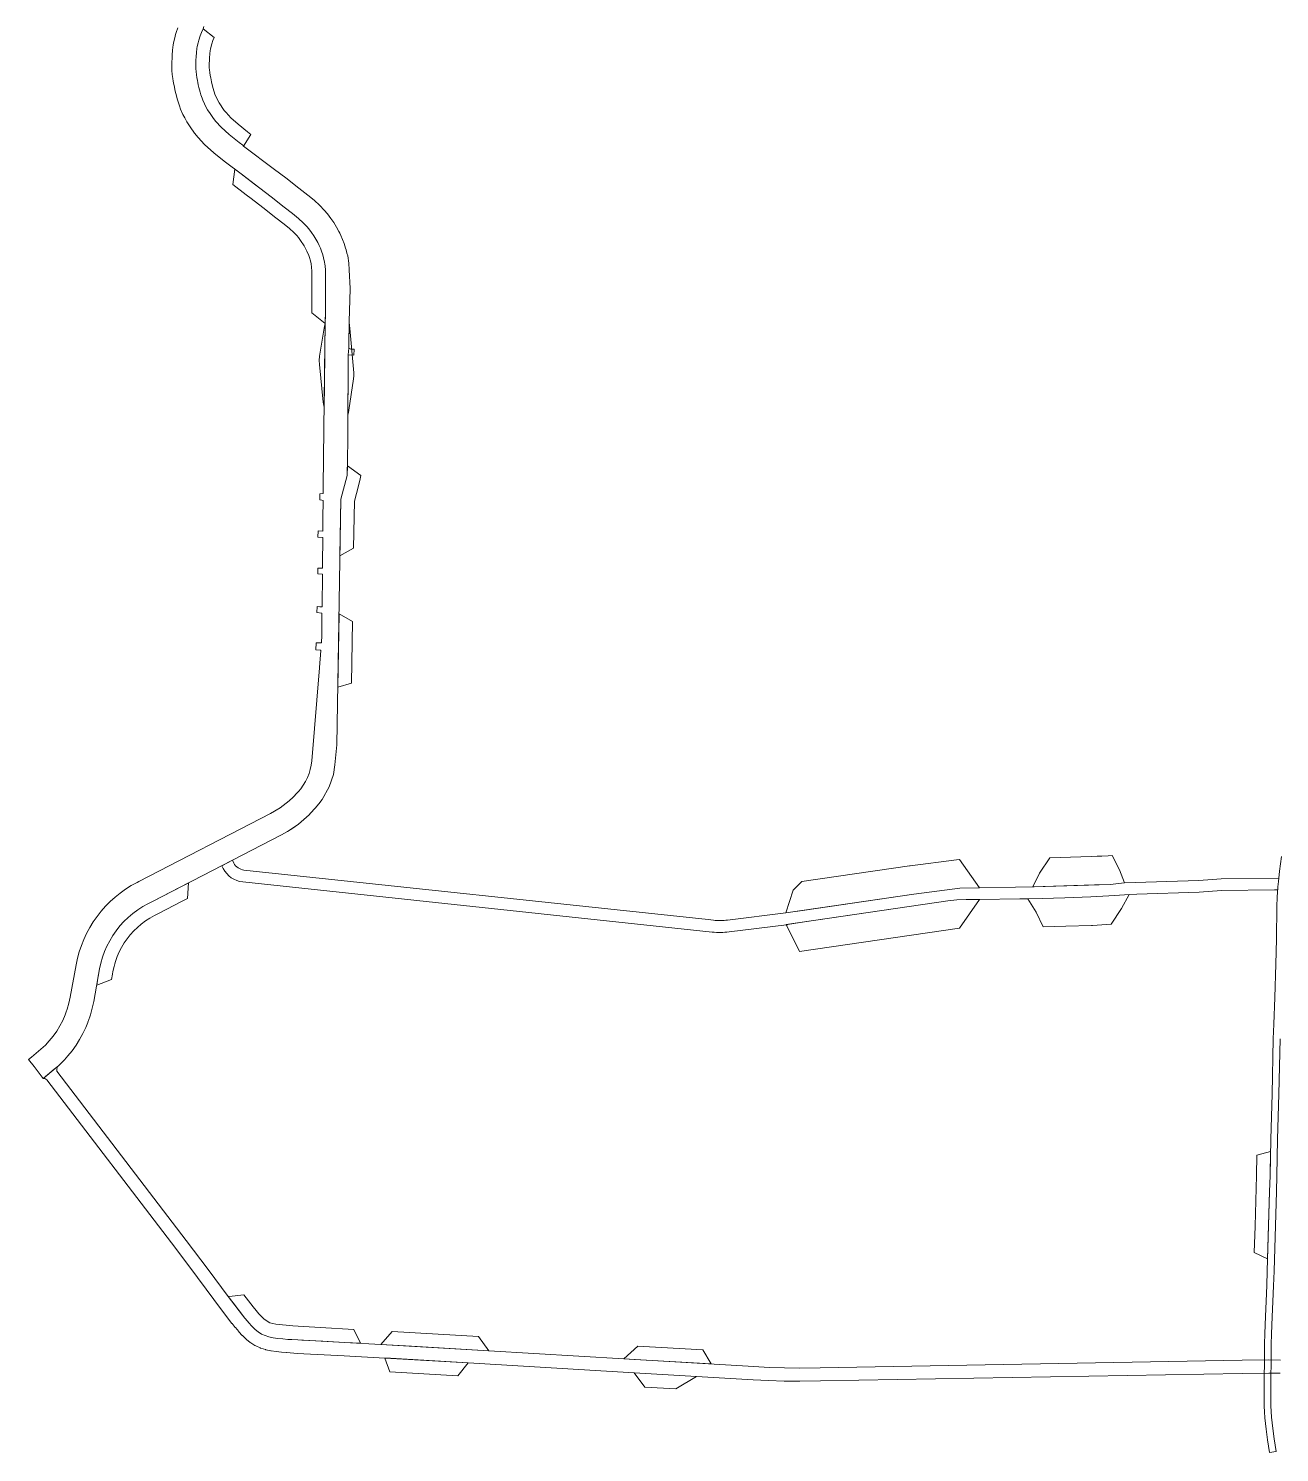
# Model space of a CAD drawing. Header units: inches. Extents: x 704148 to 723432, y 7075344 to 7101810.
# Drawn here: x 711242 to 713651, y 7082185 to 7084927 of the extents above; entities that cross this region are included whole.
import ezdxf

# ---------------------------------------------------------------- set-up
doc = ezdxf.new("R2010")
doc.units = ezdxf.units.IN
doc.header["$MEASUREMENT"] = 0
doc.layers.add('gisdb.gisadmin', color=7, linetype='Continuous', lineweight=9, true_color=0xccf5fc)

msp = doc.modelspace()

# ---------------------------------------------------------------- linework, layer by layer
at = {"layer": 'gisdb.gisadmin'}
for points in [[(711580.055, 7084930.2868), (711578.3229, 7084926.1385), (711575.2792, 7084919.0753), (711572.5986, 7084912.1682), (711570.1313, 7084904.2634), (711568.7253, 7084899.0181), (711567.1753, 7084892.0973), (711566.3767, 7084888.0733), (711565.4893, 7084880.2235), (711564.8568, 7084872.1125), (711564.4724, 7084865.6538), (711564.2069, 7084860.8376), (711564.0382, 7084856.2159), (711564.0989, 7084853.1205), (711564.3039, 7084848.9531), (711564.7414, 7084843.6061), (711565.71, 7084837.5429), (711566.4625, 7084832.3151), (711567.3741, 7084826.7727), (711568.1523, 7084822.7336), (711569.0327, 7084818.1907), (711570.3518, 7084812.9143), (711571.4381, 7084808.6438), (711572.7098, 7084804.0657), (711574.2042, 7084799.0722), (711576.4348, 7084792.2292), (711577.7379, 7084788.3885), (711580.7881, 7084781.6168), (711583.8601, 7084775.9363), (711586.9248, 7084770.042), (711591.7642, 7084762.6796), (711598.3991, 7084753.0428), (711603.104, 7084747.3725), (711613.4007, 7084736.3641), (711628.7473, 7084722.5198), (711647.513, 7084707.4091), (711654.5996, 7084702.0117), (711656.2417, 7084699.8084), (711715.683, 7084655.4437), (711737.3869, 7084638.9008), (711762.9156, 7084619.2015), (711779.6936, 7084606.034), (711791.99, 7084595.8134), (711803.2862, 7084585.5769), (711811.7121, 7084576.8027), (711817.9591, 7084569.6566), (711824.3693, 7084561.0012), (711829.9142, 7084553.1698), (711835.4174, 7084544.3623), (711839.8976, 7084535.9478), (711841.6868, 7084532.3235), (711843.8566, 7084527.9282), (711846.9534, 7084520.6252), (711849.8829, 7084512.9761), (711852.7198, 7084503.8551), (711853.6168, 7084500.6142), (711855.3813, 7084494.2383), (711856.759, 7084489.2459), (711858.9322, 7084474.7895), (711859.8917, 7084461.9404), (711861.2466, 7084425.9681), (711860.7501, 7084403.8082), (711859.8413, 7084363.2404), (711858.8183, 7084317.5771), (711858.7528, 7084310.9997), (711862.56, 7084309.58), (711869.2738, 7084309.3357), (711868.564, 7084297.8954), (711857.5142, 7084298.2554), (711857.7038, 7084265.7843), (711857.2584, 7084176.7504), (711856.7464, 7084133.0775), (711855.9445, 7084066.3123), (711843.7529, 7084020.595), (711835.8, 7083547.71), (711832.0527, 7083509.3718), (711829.2196, 7083490.8425), (711821.2337, 7083466.8831), (711807.6385, 7083442.5143), (711801.1648, 7083434.355), (711794.3595, 7083425.7779), (711785.1638, 7083416.4135), (711782.7627, 7083413.112), (711761.7265, 7083394.819), (711750.9454, 7083387.1562), (711741.0783, 7083380.8934), (711729.4166, 7083374.4349), (711482.0222, 7083246.9334), (711472.1728, 7083241.8572), (711462.0709, 7083236.2258), (711452.3583, 7083229.9467), (711443.0766, 7083223.0467), (711434.2652, 7083215.5552), (711425.9619, 7083207.5043), (711418.2021, 7083198.9284), (711411.019, 7083189.864), (711404.4431, 7083180.3498), (711398.5027, 7083170.4265), (711393.2229, 7083160.1364), (711388.6265, 7083149.5235), (711384.733, 7083138.633), (711381.559, 7083127.5115), (711379.1181, 7083116.2065), (711367.712, 7083053.5154), (711365.0047, 7083040.7636), (711361.5569, 7083028.1918), (711360.0756, 7083023.8112), (711356.6868, 7083013.7837), (711356.2914, 7083013.1528), (711352.4893, 7083003.7593), (711346.9006, 7082991.982), (711340.6333, 7082980.5515), (711333.7088, 7082969.5066), (711326.1507, 7082958.8853), (711317.9849, 7082948.7238), (711311.2569, 7082941.2869), (711299.9438, 7082929.9172), (711291.8631, 7082923.1965), (711270.6948, 7082905.5908), (711252.8273, 7082928.1815), (711242.083, 7082941.766), (711247.6864, 7082946.537), (711274.6456, 7082969.4914), (711282.1772, 7082977.6331), (711289.5923, 7082986.8056), (711296.3801, 7082996.4516), (711302.5104, 7083006.5282), (711307.9559, 7083016.9907), (711312.6926, 7083027.7927), (711314.7548, 7083033.4976), (711316.6993, 7083038.8862), (711319.9582, 7083050.2219), (711322.455, 7083061.7495), (711333.8611, 7083124.4406), (711336.5011, 7083136.9147), (711339.8497, 7083149.2175), (711343.8961, 7083161.3088), (711348.6268, 7083173.149), (711353.9607, 7083184.5586), (711354.0409, 7083184.6396), (711354.0266, 7083184.6996), (711360.0776, 7083195.9226), (711366.7603, 7083206.7815), (711374.0526, 7083217.2407), (711381.9307, 7083227.266), (711390.369, 7083236.8246), (711399.3398, 7083245.8854), (711408.8137, 7083254.4186), (711418.7599, 7083262.3965), (711429.1458, 7083269.7928), (711439.9374, 7083276.5834), (711451.0995, 7083282.7462), (711454.6039, 7083284.5523), (711708.3433, 7083415.324), (711726.9607, 7083426.4112), (711744.0838, 7083439.6901), (711752.0039, 7083447.0906), (711759.4561, 7083454.9619), (711762.0919, 7083458.1116), (711766.4125, 7083463.2747), (711771.2761, 7083470.0218), (711775.5621, 7083477.1497), (711779.2411, 7083484.6092), (711782.2874, 7083492.3486), (711784.68, 7083500.3143), (711786.4023, 7083508.4513), (711787.4426, 7083516.7034), (711802.5183, 7083696.1919), (711802.49, 7083696.24), (711804.96, 7083729.12), (711804.71, 7083729.59), (711804.12, 7083729.87), (711795.5954, 7083730.5284), (711796.0306, 7083743.9803), (711804.81, 7083743.81), (711805.49, 7083743.91), (711806.24, 7083744.58), (711806.6215, 7083745.2191), (711806.7716, 7083757.7652), (711807.2084, 7083800.8092), (711797.0649, 7083802.1597), (711797.6631, 7083813.6791), (711803.32, 7083813.28), (711807.3352, 7083813.3007), (711807.9746, 7083876.3066), (711798.9376, 7083876.7198), (711798.9643, 7083887.7899), (711808.0896, 7083887.647), (711808.2514, 7083903.5862), (711808.6091, 7083937.8442), (711808.6994, 7083946.4869), (711799.004, 7083947.2609), (711799.8969, 7083959.9013), (711808.8329, 7083959.2794), (711809.0893, 7083983.8282), (711809.447, 7084018.0899), (711807.1465, 7084018.8003), (711802.9485, 7084019.1777), (711803.0428, 7084031.1114), (711809.5855, 7084031.3459), (711809.7207, 7084044.2983), (711810.3524, 7084100.0792), (711812.8217, 7084318.1429), (711813.7813, 7084383.6366), (711813.8287, 7084461.0682), (711813.1878, 7084469.6505), (711811.681, 7084479.6741), (711811.0387, 7084482.0017), (711809.283, 7084488.3458), (711808.5802, 7084490.8849), (711806.3971, 7084497.9039), (711804.2866, 7084503.4148), (711802.0234, 7084508.7518), (711798.9624, 7084514.9522), (711795.5626, 7084521.3377), (711791.6058, 7084527.6702), (711787.1107, 7084534.0188), (711782.1009, 7084540.7834), (711777.7879, 7084545.7173), (711771.2138, 7084552.5631), (711761.83, 7084561.0666), (711750.7864, 7084570.246), (711734.6644, 7084582.8985), (711709.3931, 7084602.3992), (711687.697, 7084618.9363), (711687.8037, 7084619.1789), (711677.0296, 7084627.1606), (711651.337, 7084646.7045), (711621.6697, 7084669.272), (711619.147, 7084671.1909), (711598.8927, 7084687.5002), (711581.1393, 7084703.5159), (711568.576, 7084716.9475), (711561.6809, 7084725.2572), (711553.5958, 7084737.0004), (711547.1952, 7084746.738), (711543.2199, 7084754.3837), (711539.5319, 7084761.2032), (711534.9565, 7084771.3111), (711532.7852, 7084777.7108), (711530.2958, 7084785.3478), (711528.5102, 7084791.3143), (711526.9819, 7084796.8162), (711525.7482, 7084801.6657), (711524.1073, 7084808.2293), (711522.9877, 7084814.0064), (711522.0859, 7084818.6873), (711520.9975, 7084825.3049), (711520.23, 7084830.6371), (711519.0386, 7084838.0939), (711518.3961, 7084845.9469), (711518.1211, 7084851.5395), (711518.0218, 7084856.6041), (711518.2531, 7084862.9424), (711518.5476, 7084868.2862), (711518.9632, 7084875.2675), (711519.6907, 7084884.5965), (711520.8833, 7084895.1467), (711522.1647, 7084901.6027), (711523.8157, 7084908.5134), (711523.7948, 7084908.8813), (711525.415, 7084915.0831), (711526.2527, 7084918.8213), (711529.3814, 7084927.9518)], [(713652.034, 7082981.6108), (713649.7775, 7082875.0007), (713649.7762, 7082874.9496), (713647.2614, 7082788.359), (713645.7098, 7082717.7774), (713645.709, 7082717.7465), (713644.9079, 7082687.7904), (713644.9075, 7082687.7731), (713640.3971, 7082534.3491), (713640.3956, 7082534.3028), (713639.3754, 7082506.3773), (713639.3737, 7082506.3331), (713636.1268, 7082431.4439), (713635.5273, 7082412.7849), (713635.1796, 7082394.8945), (713634.2178, 7082294.6868), (713634.4525, 7082275.374), (713635.0076, 7082264.1932), (713635.8064, 7082253.5615), (713638.0489, 7082231.7681), (713640.6653, 7082211.7935), (713644.5003, 7082187.4155), (713631.6582, 7082185.3953), (713627.8102, 7082209.856), (713627.7863, 7082210.022), (713625.1473, 7082230.169), (713625.1264, 7082230.3479), (713622.8655, 7082252.3199), (713622.8496, 7082252.4982), (713622.0379, 7082263.3014), (713622.0277, 7082263.4662), (713621.4625, 7082274.851), (713621.4549, 7082275.0943), (713621.2179, 7082294.5995), (713621.2177, 7082294.7409), (713622.1806, 7082395.0512), (713622.1815, 7082395.1152), (713622.5306, 7082413.0788), (713622.5327, 7082413.1612), (713623.1347, 7082431.8977), (713623.1375, 7082431.9705), (713626.3849, 7082506.874), (713627.4034, 7082534.7543), (713631.9128, 7082688.1465), (713632.7132, 7082718.0785), (713634.265, 7082788.6677), (713634.2662, 7082788.7135), (713636.7809, 7082875.3014), (713639.0376, 7082981.9192), (713639.0394, 7082981.9857), (713639.9182, 7083009.9583), (713639.92, 7083010.0091), (713641.9409, 7083061.492), (713643.5929, 7083125.5786), (713643.5937, 7083125.6071), (713645.0465, 7083173.7704), (713645.9658, 7083236.5303), (713645.9689, 7083236.6569), (713646.5733, 7083254.3555), (713646.5835, 7083254.5609), (713647.8947, 7083274.4651), (713647.9053, 7083274.6038), (713648.7739, 7083284.5423), (713648.7851, 7083284.6589), (713650.8807, 7083304.5064), (713650.9011, 7083304.6779), (713654.6551, 7083333.0022)], [(713652.5053, 7082337.9674), (713630.1609, 7082338.065), (713579.2839, 7082337.6401), (712767.231, 7082323.0924), (712727.4942, 7082322.5792), (712697.7269, 7082322.7319), (712697.324, 7082322.7403), (712667.291, 7082323.8277), (712637.2296, 7082325.4251), (712408.3909, 7082338.9631), (712088.8036, 7082357.8691), (711939.3296, 7082366.7117), (711928.5444, 7082367.3167), (711849.9115, 7082371.728), (711759.3167, 7082376.0668), (711739.4366, 7082377.6292), (711739.1453, 7082377.6519), (711729.3282, 7082378.5269), (711728.9918, 7082378.5613), (711719.3044, 7082379.6794), (711718.8028, 7082379.7473), (711709.1721, 7082381.2422), (711708.5699, 7082381.3559), (711699.3421, 7082383.3356), (711698.2874, 7082383.6086), (711689.4387, 7082386.299), (711688.774, 7082386.5208), (711687.9758, 7082386.8416), (711679.6895, 7082390.494), (711678.434, 7082391.1308), (711677.9755, 7082391.4083), (711670.2841, 7082396.2822), (711669.0182, 7082397.1954), (711661.7845, 7082403.1055), (711661.0362, 7082403.775), (711654.2478, 7082410.3419), (711653.726, 7082410.8765), (711647.2082, 7082417.9505), (711646.8726, 7082418.3292), (711640.5129, 7082425.7951), (711640.3284, 7082426.0182), (711634.1296, 7082433.6903), (711633.9171, 7082433.9605), (711615.5522, 7082457.5824), (711567.7237, 7082522.1225), (711525.567, 7082578.0007), (711277.2935, 7082902.9819), (711273.4826, 7082905.2499), (711270.6948, 7082905.5908), (711273.3187, 7082907.7731), (711293.3256, 7082924.4128), (711297.9117, 7082928.2271), (711296.619, 7082923.575), (711296.9339, 7082919.2779), (711545.566, 7082593.8271), (711588.1222, 7082537.4245), (711626.5127, 7082485.9552), (711636.2974, 7082473.2551), (711654.521, 7082449.0539), (711658.7077, 7082443.8721), (711663.643, 7082437.9881), (711666.1885, 7082434.9999), (711672.2898, 7082428.378), (711678.4304, 7082422.4378), (711684.5901, 7082417.4058), (711690.8267, 7082413.4537), (711697.577, 7082410.4775), (711705.1809, 7082408.1656), (711713.5275, 7082406.375), (711722.4181, 7082404.9962), (711731.6941, 7082403.9256), (711741.2033, 7082403.078), (711760.837, 7082402.0224), (711850.8905, 7082397.4634), (711920.6039, 7082393.3022), (712128.8322, 7082381.0456), (712388.485, 7082365.6851), (712638.6811, 7082350.8842), (712668.4447, 7082349.3019), (712698.0561, 7082348.2306), (712727.4034, 7082348.0792), (712766.8235, 7082348.5894), (713578.949, 7082363.1379), (713630.1162, 7082363.5651), (713652.5891, 7082363.4713)]]:
    msp.add_lwpolyline(points, dxfattribs=at)
for points in [[(711663.546, 7084727.8802), (711670.3532, 7084722.6956), (711656.2417, 7084699.8084), (711654.5996, 7084702.0117), (711647.513, 7084707.4091), (711628.7473, 7084722.5198), (711613.4007, 7084736.3641), (711603.104, 7084747.3725), (711598.3991, 7084753.0428), (711591.7642, 7084762.6796), (711586.9248, 7084770.042), (711583.8601, 7084775.9363), (711580.7881, 7084781.6168), (711577.7379, 7084788.3885), (711576.4348, 7084792.2292), (711574.2042, 7084799.0722), (711572.7098, 7084804.0657), (711571.4381, 7084808.6438), (711570.3518, 7084812.9143), (711569.0327, 7084818.1907), (711568.1523, 7084822.7336), (711567.3741, 7084826.7727), (711566.4625, 7084832.3151), (711565.71, 7084837.5429), (711564.7414, 7084843.6061), (711564.3039, 7084848.9531), (711564.0989, 7084853.1205), (711564.0382, 7084856.2159), (711564.2069, 7084860.8376), (711564.4724, 7084865.6538), (711564.8568, 7084872.1125), (711565.4893, 7084880.2235), (711566.3767, 7084888.0733), (711567.1753, 7084892.0973), (711568.7253, 7084899.0181), (711570.1313, 7084904.2634), (711572.5986, 7084912.1682), (711575.2792, 7084919.0753), (711578.3229, 7084926.1385), (711599.3453, 7084909.2239), (711597.1555, 7084903.5815), (711595.1079, 7084897.0213), (711593.9787, 7084892.8085), (711592.6161, 7084886.7248), (711592.0904, 7084884.0754), (711591.3755, 7084877.7518), (711590.7967, 7084870.3293), (711590.4299, 7084864.1659), (711590.1808, 7084859.6477), (711590.0864, 7084854.0143), (711590.2517, 7084850.6524), (711590.5734, 7084846.7216), (711591.3845, 7084841.6444), (711592.1601, 7084836.2775), (711592.9718, 7084831.3428), (711594.4253, 7084823.821), (711596.5656, 7084815.3288), (711597.6922, 7084811.273), (711601.1063, 7084800.4353), (711604.1068, 7084793.155), (711609.3806, 7084783.2139), (711619.1529, 7084768.7476), (711622.6199, 7084764.5692), (711631.6354, 7084754.9305), (711645.6216, 7084742.3135)], [(711813.4149, 7084358.6272), (711787.7114, 7084379.0577), (711787.795, 7084405.9793), (711787.8072, 7084425.9793), (711787.8281, 7084460.1067), (711787.3323, 7084466.7458), (711786.2021, 7084474.264), (711784.225, 7084481.4106), (711783.6316, 7084483.5544), (711781.8182, 7084489.3849), (711778.3786, 7084497.9128), (711775.8252, 7084503.0851), (711773.0359, 7084508.3239), (711766.0516, 7084518.7679), (711761.8332, 7084524.4639), (711758.6132, 7084528.1474), (711753.086, 7084533.9031), (711744.783, 7084541.4271), (711734.4475, 7084550.0179), (711718.6964, 7084562.3794), (711693.5705, 7084581.7679), (711670.9604, 7084599.2994), (711661.2885, 7084606.4672), (711635.5959, 7084626.0111), (711639.5606, 7084655.6626), (711651.337, 7084646.7045), (711687.8037, 7084619.1789), (711709.3931, 7084602.3992), (711734.6644, 7084582.8985), (711750.7864, 7084570.246), (711761.83, 7084561.0666), (711771.2138, 7084552.5631), (711777.7879, 7084545.7173), (711782.1009, 7084540.7834), (711787.1107, 7084534.0188), (711791.6058, 7084527.6702), (711795.5626, 7084521.3377), (711798.9624, 7084514.9522), (711802.0234, 7084508.7518), (711804.2866, 7084503.4148), (711806.3971, 7084497.9039), (711808.5802, 7084490.8849), (711811.0387, 7084482.0017), (711811.681, 7084479.6741), (711813.1878, 7084469.6505), (711813.8287, 7084461.0682), (711813.7813, 7084383.6366)], [(711812.2164, 7084353.7642), (711813.4149, 7084358.6272), (711813.3378, 7084353.3649), (711812.8217, 7084318.1429), (711812.4669, 7084286.8127), (711812.1704, 7084257.5604), (711811.9211, 7084238.6132), (711811.4543, 7084197.3857), (711809.7543, 7084207.1635), (711802.3889, 7084279.9826), (711801.604, 7084287.7899), (711802.5669, 7084295.7015)], [(711858.4458, 7084187.4934), (711857.3269, 7084182.6253), (711857.7038, 7084265.7843), (711857.5142, 7084298.2554), (711858.7528, 7084310.9997), (711858.8183, 7084317.5771), (711859.7454, 7084358.9612), (711859.7819, 7084360.5892), (711861.0461, 7084349.05), (711868.2819, 7084263.6374), (711868.6622, 7084258.2799), (711868.1695, 7084252.3454), (711858.8246, 7084191.9801)], [(711868.1682, 7083926.151), (711841.9187, 7083911.5354), (711843.7529, 7084020.595), (711855.9445, 7084066.3123), (711856.1651, 7084084.6847), (711881.9426, 7084066), (711881.0665, 7084059.6129), (711877.4308, 7084045.9793), (711869.6805, 7084016.9166)], [(711863.7974, 7083666.2564), (711837.662, 7083658.4275), (711840.0394, 7083799.7908), (711865.8003, 7083785.352)], [(711741.0783, 7083380.8934), (711761.7265, 7083394.819), (711750.9454, 7083387.1562)], [(712946.5607, 7083260.3535), (712700.65, 7083224.1704), (712714.2528, 7083267.9946), (712731.3996, 7083284.7017), (712938.5542, 7083314.7676), (712939.5873, 7083314.9096), (713028.7048, 7083326.3006), (713034.6454, 7083326.7347), (713073.056, 7083272.4463), (713035.6781, 7083271.7444)], [(713294.9232, 7083278.1322), (713176.29, 7083274.47), (713188.5944, 7083300.7622), (713208.5944, 7083330.4132), (713248.5944, 7083331.6859), (713288.5944, 7083332.9587), (713300.1405, 7083333.326), (713308.5944, 7083333.595), (713321.2083, 7083333.9964), (713328.5944, 7083334.7252), (713342.9129, 7083306.9973), (713352.2797, 7083281.7953), (713324.7873, 7083279.0824)], [(711401.8011, 7083095.6295), (711373.4688, 7083085.1566), (711375.9257, 7083098.6601), (711379.1181, 7083116.2065), (711381.559, 7083127.5115), (711384.733, 7083138.633), (711388.6265, 7083149.5235), (711393.2229, 7083160.1364), (711398.5027, 7083170.4265), (711404.4431, 7083180.3498), (711411.019, 7083189.864), (711418.2021, 7083198.9284), (711425.9619, 7083207.5043), (711434.2652, 7083215.5552), (711443.0766, 7083223.0467), (711452.3583, 7083229.9467), (711462.0709, 7083236.2258), (711472.1728, 7083241.8572), (711482.0222, 7083246.9334), (711550.4043, 7083282.176), (711548.5944, 7083251.9933), (711536.9252, 7083245.9793), (711493.9332, 7083223.8222), (711484.4615, 7083218.9406), (711475.473, 7083213.9299), (711467.1879, 7083208.5737), (711459.2703, 7083202.6878), (711451.7539, 7083196.2973), (711444.6709, 7083189.4296), (711438.0516, 7083182.1141), (711431.9242, 7083174.3819), (711426.3148, 7083166.2661), (711421.2474, 7083157.8012), (711416.7436, 7083149.0234), (711412.8228, 7083139.9704), (711409.5015, 7083130.6805), (711408.5944, 7083125.9793), (711406.794, 7083121.1934), (711404.6221, 7083111.1345), (711403.6842, 7083105.9793)], [(713034.4899, 7083194.4642), (712726.5638, 7083149.6899), (712701.1607, 7083201.5635), (713012.6093, 7083247.3263), (713029.9837, 7083249.3067), (713047.4483, 7083250.1889), (713073.497, 7083249.9507)], [(713239.2291, 7083198.4065), (713195.6498, 7083197.1165), (713182.6131, 7083225.7464), (713166.6112, 7083251.2881), (713194.0225, 7083252.0924), (713237.6047, 7083253.3825), (713287.5454, 7083254.8555), (713333.6619, 7083257.9134), (713361.6815, 7083259.6041), (713346.6112, 7083232.6475), (713326.6112, 7083202.3251), (713291.1844, 7083199.976), (713289.1669, 7083199.8794)], [(713631.9128, 7082688.1465), (713628.0954, 7082558.2916), (713602.4449, 7082570.5624), (713603.9224, 7082620.8224), (713606.7209, 7082718.7118), (713607.5739, 7082757.5175), (713633.7369, 7082764.6442), (713632.7132, 7082718.0785)], [(711868.5944, 7082422.5111), (711881.5452, 7082395.6336), (711850.8905, 7082397.4634), (711808.5944, 7082399.6046), (711768.5944, 7082401.6296), (711760.837, 7082402.0224), (711749.0897, 7082402.6539), (711741.2033, 7082403.078), (711731.6941, 7082403.9256), (711722.4181, 7082404.9962), (711713.5275, 7082406.375), (711705.1809, 7082408.1656), (711697.577, 7082410.4775), (711690.8267, 7082413.4537), (711684.5901, 7082417.4058), (711678.4304, 7082422.4378), (711672.2898, 7082428.378), (711666.1885, 7082434.9999), (711663.643, 7082437.9881), (711658.7077, 7082443.8721), (711654.1397, 7082449.5257), (711626.5127, 7082485.9552), (711628.5944, 7082485.9793), (711657.0431, 7082488.9282), (711674.776, 7082465.7531), (711680.3322, 7082458.8764), (711685.8397, 7082452.4113), (711695.8902, 7082442.0701), (711706.7229, 7082435.1333), (711718.296, 7082432.1992), (711751.2811, 7082429.1406), (711803.7958, 7082425.9579)], [(712108.5944, 7082408.5388), (712128.8322, 7082381.0456), (711979.8279, 7082389.8162), (711920.6039, 7082393.3022), (711942.2673, 7082418.3782)], [(712088.8036, 7082357.8691), (712068.5944, 7082332.7688), (711937.8194, 7082340.5051), (711928.5444, 7082367.3167)], [(712540.4305, 7082382.9923), (712556.4505, 7082356.0519), (712408.8902, 7082364.7285), (712388.485, 7082365.6851), (712415.6625, 7082390.3733)], [(712528.5944, 7082331.6017), (712488.5944, 7082307.9225), (712428.5944, 7082311.472), (712408.3909, 7082338.9631)]]:
    msp.add_lwpolyline(points, close=True, dxfattribs=at)
msp.add_lwpolyline([(712700.65, 7083224.1708), (712736.9027, 7083229.5049), (712946.5607, 7083260.3535), (713035.6781, 7083271.7444), (713178.4001, 7083274.4246), (713324.7873, 7083279.0824), (713352.2797, 7083281.7953), (713495.4787, 7083286.7), (713538.5553, 7083289.8359), (713649.4515, 7083290.9708), (713648.7851, 7083284.6589), (713648.7739, 7083284.5423), (713647.8947, 7083274.4651), (713647.4984, 7083268.4496), (713641.5795, 7083268.389), (713539.4881, 7083267.3443), (713496.2489, 7083264.2132), (713376.4485, 7083260.1099), (713361.6815, 7083259.6041), (713333.6619, 7083257.9134), (713287.5454, 7083254.8555), (713237.6047, 7083253.3825), (713194.0225, 7083252.0924), (713166.6112, 7083251.2881), (713150.9838, 7083251.4696), (713073.497, 7083249.9507), (713047.4483, 7083250.1889), (713029.9837, 7083249.3067), (713012.6093, 7083247.3263), (712736.3651, 7083206.7363), (712703.3922, 7083201.8914), (712703.4597, 7083201.3427), (712701.3934, 7083201.0884), (712591.1847, 7083187.5243, -0.057283659), (712558.5267, 7083187.2623), (711654.6203, 7083283.8229, -0.252282022), (711617.0521, 7083309.5617), (711614.2167, 7083315.0635), (711634.6611, 7083325.6001), (711637.4965, 7083320.0983, 0.252281651), (711657.0633, 7083306.6927), (712551.0853, 7083211.1881), (712560.9699, 7083210.1321, 0.057283363), (712588.3751, 7083210.3519)], format="xyb", close=True, dxfattribs=at)

doc.saveas('drawing.dxf')
